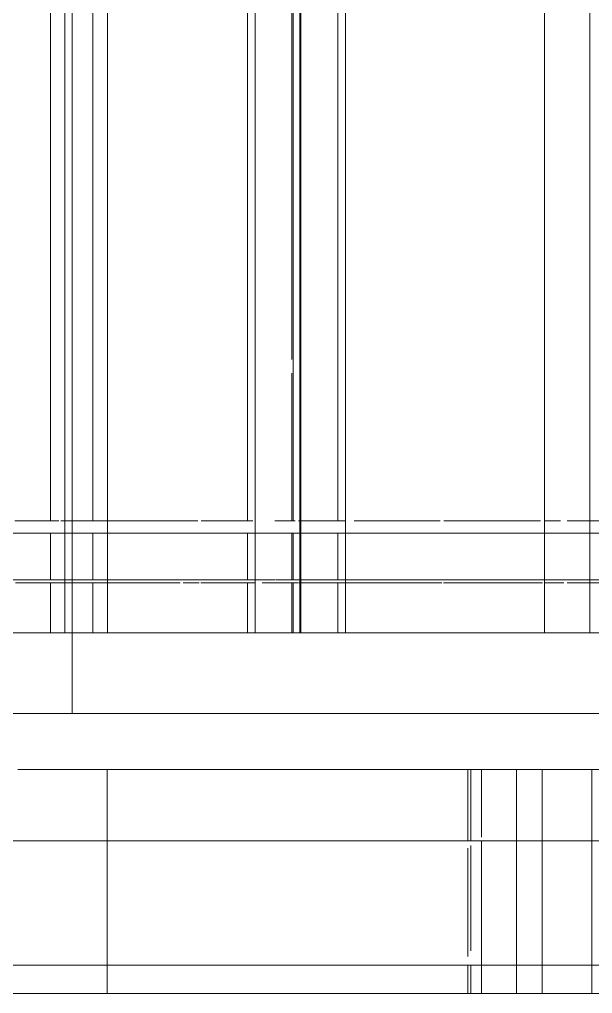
# Model space of a CAD drawing. Header units: metres. Extents: x 147 to 427, y -16 to 162.
# Drawn here: x 149.52069 to 149.54374, y 96.31545 to 96.35462 of the extents above; entities that cross this region are included whole.
import ezdxf

# ---------------------------------------------------------------- set-up
doc = ezdxf.new("R2010")
doc.units = ezdxf.units.M
doc.layers.add('P-SANR-FIXT', color=7, linetype='Continuous', lineweight=5)

# ---------------------------------------------------------------- blocks, each defined once
blk = doc.blocks.new('Bomba Jacuzzi1 - 15B-T 1_1_2CV TRIF_220_380V _1 1_2CV_-V8-RESERVATÓRIOS TÉRREO')
at = {"layer": 'P-SANR-FIXT', "color": 9, "lineweight": 15, "true_color": 0xc0c0c0}
blk.add_line((0.22475, -0.03958899999999985), (0.22475, 0.06561000000000018), dxfattribs=at)
at = {"layer": 'P-SANR-FIXT', "color": 254, "lineweight": 15, "true_color": 0xd3d3d3}
for p, q in [((0.22475, 0.06538964836981125), (0.22475, 0.01991000000000021)), ((0.232, 0.03653849999999357), (0.232, -0.0370074999999998)), ((0.213487, 0.03028394674910373), (0.213487, 0.001011426065793562)), ((0.214625, 0.02938026534658494), (0.214625, -0.01533502842232293)), ((0.219625, 0.02344170843999727), (0.219625, 7.527312106958563e-17)), ((0.2225, 0.001011426065794823), (0.2225, 0.02200000000000027)), ((0.228, 0.01926893561247574), (0.228, 0.02211486953818725)), ((0.22475, 0.0199100000000002), (0.22475, -0.03958899999999982)), ((0.22475, 0.01991000000000021), (0.29931, 0.01991000000000021)), ((0.230125, 0.01259806337753817), (0.230125, 0.0194163596172455)), ((0.2301249999999996, 0.01848867566266661), (0.2319999999999998, 0.01848867566266661)), ((0.228, 0.01255045333401565), (0.228, 0.01075700429962963)), ((0.228, 0.01255045333401608), (0.2319999999999998, 0.01255045333401608)), ((0.228, 0.009755723784345896), (0.228, 0.01075700429962964)), ((0.228, 0.01075700429962964), (0.2319999999999998, 0.01075700429962964)), ((0.230125, 0.0009041434287515188), (0.230125, 0.009822504429929164)), ((0.2301249999999996, 0.008916023640883217), (0.2319999999999998, 0.008916023640883217)), ((0.213487, -0.0009999999999997559), (0.213487, 0.001000000000000221)), ((0.213487, 0.001000000000000221), (0.2146249999999997, 0.001000000000000221)), ((0.2196250000000002, 0.001000000000000221), (0.2225, 0.001000000000000221)), ((0.2225, 0.001000000000000221), (0.2225, -0.0009999999999997559)), ((0.228, 0.0009099999999998021), (0.228, -0.0009100000000002353)), ((0.228, 0.0009100000000002315), (0.2319999999999998, 0.0009100000000002315)), ((0.219625, -1.497372289692401e-16), (0.219625, -0.0234417084399941)), ((0.213487, -0.0009999999999997559), (0.2146249999999997, -0.0009999999999997559)), ((0.213487, -0.001011426065794616), (0.213487, -0.03028394674910326)), ((0.2196250000000002, -0.0009999999999997559), (0.2225, -0.0009999999999997559)), ((0.2225, -0.03038929107905685), (0.2225, -0.001011426065793335)), ((0.228, -0.000909999999999766), (0.2319999999999998, -0.000909999999999766)), ((0.230125, -0.009374887292943064), (0.230125, -0.0009041436841490699))]:
    blk.add_line(p, q, dxfattribs=at)
at = {"layer": 'P-SANR-FIXT', "color": 7, "lineweight": 15, "true_color": 0xefefef}
for p, q in [((0.213487, 0.01796392701627567), (0.213487, 0.03286834750241381)), ((0.213487, 0.02413472293414651), (0.213487, 0.01388167460694211)), ((0.2225, 0.01388167460694226), (0.2225, 0.02199999999999987)), ((0.2225, 0.0220000000000006), (0.2225, 0.01786962778634903)), ((0.23, 0.02219459386482843), (0.23, 0.0204010560785499)), ((0.232, 0.02032715697674137), (0.232, 0.02211486953818792)), ((0.213487, 0.02083977937481234), (0.213487, 0.0215667568261899)), ((0.2325, 0.01650000000000165), (0.2325, 0.02037457668568986)), ((0.2324999999999996, 0.01907726570232545), (0.2932056924685702, 0.01907726570232545)), ((0.2146250000000963, 0.01849999999984311), (0.213487000000095, 0.01849999999984311)), ((0.2225000000000956, 0.01849999999984311), (0.2196250000000952, 0.01849999999984311)), ((0.2225, 0.0178696277863481), (0.2225, 0.01850000000000034)), ((0.213487, 0.01786962778634807), (0.213487, 0.01661121405223069)), ((0.2225, 0.01661121405223075), (0.2225, 0.0178696277863481)), ((0.2325, 0.01485702027375892), (0.2325, 0.01650000000000049)), ((0.213487, 0.01602146997001239), (0.213487, 0.01308147545195139)), ((0.2225, 0.01308147545195147), (0.2225, 0.01602146997001245)), ((0.2325, 0.0126585719001065), (0.2325, 0.01471678043241211)), ((0.232, 0.01255045333401656), (0.232, 0.01405184691268635)), ((0.213487, 0.01300004261103938), (0.213487, 0.01234703375539715)), ((0.2225, 0.01272709671097719), (0.2225, 0.009755723784345626)), ((0.2324999999999996, 0.01286102046996548), (0.2932392018500394, 0.01286102046996548)), ((0.213487, 0.009755723784345626), (0.213487, 0.01228127629696053)), ((0.23, 0.01226802273785956), (0.23, 0.01168244184196375)), ((0.23, 0.01166780702715413), (0.23, 0.01080338258907113)), ((0.228, 0.01070967566265323), (0.2301249999999996, 0.01070967566265323)), ((0.2319999999999998, 0.01070967566265323), (0.2932507989204767, 0.01070967566265323)), ((0.232, 0.005057931154188169), (0.232, 0.01070967566265345)), ((0.2325, 0.008933552049566832), (0.2325, 0.0107912102490166)), ((0.213487, 0.004973274924690818), (0.213487, 0.00925000000000021)), ((0.2225, 0.009250000000000211), (0.2225, 0.004788152334397023)), ((0.2324999999999996, 0.009228207121883061), (0.2932587849462231, 0.009228207121883061)), ((0.213487, 0.006720000000000266), (0.213487, 0.008605468323507521)), ((0.2225, 0.008605468323507455), (0.2225, 0.004829672693334927)), ((0.2325, 0.00511232202592784), (0.2325, 0.008541028488383694)), ((0.213487, 0.005016651663565179), (0.213487, 0.006720000000000266)), ((0.213487, 0.001010560509435889), (0.213487, 0.00482967269333502)), ((0.213487, 0.00203150600633961), (0.213487, 0.004788152334397023)), ((0.232, 0.001043829782742144), (0.232, 0.004924893482233447)), ((0.2325, 0.001072582068524089), (0.2325, 0.004962705640023242)), ((0.2225, 0.00452853197368057), (0.2225, 0.00347852796617805)), ((0.2225, 0.004492204538149113), (0.2225, 0.00203150600633961)), ((0.2225, 0.00347852796617805), (0.2225, 0.001010560509435794)), ((0.213487, 0.002031506006339591), (0.2146249999999997, 0.002031506006339591)), ((0.213487, 0.002000000000000337), (0.213487, 0.00103527618041042)), ((0.2196250000000002, 0.002031506006339591), (0.2225, 0.002031506006339591)), ((0.2225, 0.001035276180410446), (0.2225, 0.002000000000000363)), ((0.213487, 1.268076945953691e-15), (0.213487, 0.001011329745991432)), ((0.213487, 0.001011011244604739), (0.213487, -0.001011011244605315)), ((0.2225, -0.00101101124460413), (0.2225, 0.001011011244605711)), ((0.232, 0.0002097097903908954), (0.232, 0.0008796664290018681)), ((0.2325, 0.0002651529370691628), (0.2325, 0.0008858541440872306)), ((0.213487, -0.00101132974598996), (0.213487, 1.980439948199649e-16)), ((0.232, -0.0008796669043317369), (0.232, -7.129959030349742e-09)), ((0.2325, -0.0008858546847971188), (0.2325, -7.212061204797308e-09)), ((0.213487, -0.006719999999999706), (0.213487, -0.00101056050943458)), ((0.2225, -0.00101056050943467), (0.2225, -0.003478527966177678)), ((0.232, -0.004789354118242098), (0.232, -0.0009099999999989243)), ((0.2325, -0.004810389643761591), (0.2325, -0.0009203594392345186))]:
    blk.add_line(p, q, dxfattribs=at)
at = {"layer": 'P-SANR-FIXT', "color": 7, "lineweight": 15, "true_color": 0xf3f3f3}
for p, q in [((0.213487, 0.03019744308342683), (0.213487, 0.0184999999999998)), ((0.213487, 0.01849999999999999), (0.213487, 0.02199999999999981)), ((0.2225, 0.02199999999999994), (0.2225, 0.01850000000000001)), ((0.2225, 0.01850000000000056), (0.2225, 0.02200000000000047)), ((0.2325, 0.02051306024181473), (0.2325, 0.02221928426187814)), ((0.2324999999999996, 0.0207849420074941), (0.2931964870439776, 0.0207849420074941)), ((0.228, 0.02020310340658591), (0.228, 0.01907726570232545)), ((0.2325, 0.02031408428164033), (0.2325, 0.01525000000000002)), ((0.2325, 0.02031408428164063), (0.2325, 0.01525000000000061)), ((0.228, 0.01907726570232578), (0.228, 0.01849449874425652)), ((0.228, 0.01907726570232545), (0.2300000000000004, 0.01907726570232545)), ((0.2301249999999996, 0.01907726570232545), (0.2319999999999998, 0.01907726570232545)), ((0.2196250000000952, 0.01849999999984311), (0.2146250000000963, 0.01849999999984311)), ((0.228, 0.01812599470935334), (0.228, 0.01730532087331385)), ((0.213487, 0.01650000000000051), (0.213487, 0.01786962778634825)), ((0.2225, 0.01786962778634903), (0.2225, 0.01650000000000131)), ((0.228, 0.01651018404945636), (0.228, 0.01533755196506458)), ((0.213487, 0.01308147545195155), (0.213487, 0.01602146997001185)), ((0.2225, 0.01602146997001266), (0.2225, 0.01308147545195242)), ((0.228, 0.01463847515032986), (0.228, 0.01255841667330939)), ((0.2325, 0.01466819087163712), (0.2325, 0.01264583285630398)), ((0.2325, 0.0146681908716368), (0.2325, 0.01264583285630397)), ((0.213487, 0.01388167460694211), (0.213487, 0.01308147545195174)), ((0.2225, 0.01308147545195185), (0.2225, 0.01388167460694226)), ((0.213487, 0.01298204310532539), (0.213487, 0.01344000000000034)), ((0.2225, 0.01344000000000034), (0.2225, 0.01298204310532537)), ((0.213487, 0.01299065209158533), (0.213487, 0.009755723784345707)), ((0.213487, 0.009755723784345466), (0.213487, 0.01299065209158517)), ((0.213487, 0.01163938142686314), (0.213487, 0.01298204310532539)), ((0.2225, 0.01279315676110419), (0.2225, 0.0116393814268631)), ((0.2225, 0.009755723784345709), (0.2225, 0.01272709671097718)), ((0.2225, 0.01272709671097788), (0.2225, 0.009755723784346408)), ((0.228, 0.01286102046996548), (0.2299999999999994, 0.01286102046996548)), ((0.2301249999999996, 0.01286102046996548), (0.2319999999999998, 0.01286102046996548)), ((0.232, 0.01168462162330019), (0.232, 0.01226802273786019)), ((0.2325, 0.01094207967053706), (0.2325, 0.01175532400940691)), ((0.213487, 0.009503515139147474), (0.213487, 0.01142686188545423)), ((0.2225, 0.01142686188545419), (0.2225, 0.009503515139147411)), ((0.232, 0.01084051754098485), (0.232, 0.01165476535741294)), ((0.2324999999999996, 0.01102011882493847), (0.293249125441076, 0.01102011882493847)), ((0.2325, 0.01080170198441175), (0.2325, 0.008960137139878966)), ((0.2325, 0.01080170198441198), (0.2325, 0.008960137139879495)), ((0.228, 0.01042475918855071), (0.228, 0.009228207121883061)), ((0.213487, 0.009250000000000308), (0.213487, 0.004973274924691046)), ((0.213487, 0.004973274924690697), (0.213487, 0.009250000000000053)), ((0.2225, 0.004788152334397258), (0.2225, 0.009250000000000305)), ((0.2225, 0.009250000000001002), (0.2225, 0.00478815233439794)), ((0.228, 0.009228207121883061), (0.2299999999999994, 0.009228207121883061)), ((0.2301249999999996, 0.009228207121883061), (0.2319999999999998, 0.009228207121883061)), ((0.228, 0.008543791715030887), (0.228, 0.005082354317524971)), ((0.2325, 0.008570258827838488), (0.2325, 0.005108799074292468)), ((0.2325, 0.00857025882783907), (0.2325, 0.0051087990742928)), ((0.213487, 0.004788152334397255), (0.213487, 0.003445719568712732)), ((0.213487, 0.00387298334620773), (0.213487, 0.004788152334396902)), ((0.228, 0.004925236143086187), (0.228, 0.002103800075018578)), ((0.2325, 0.004959484807560505), (0.2325, 0.001072549827694972)), ((0.2325, 0.004959484807560784), (0.2325, 0.001072549827694739)), ((0.2225, 0.003445719568712733), (0.2225, 0.004492204538149357)), ((0.2225, 0.00449220453815004), (0.2225, 0.00387298334620773)), ((0.2146250000000952, 0.003999999999843158), (0.213487000000095, 0.003999999999843158)), ((0.2225000000000956, 0.003999999999843158), (0.2196250000000952, 0.003999999999843158)), ((0.213487, 0.00387298334620773), (0.2146249999999997, 0.00387298334620773)), ((0.213487, 0.003863703305156613), (0.213487, 0.002828427124746529)), ((0.2196250000000002, 0.00387298334620773), (0.2225, 0.00387298334620773)), ((0.2225, 0.002828427124746547), (0.2225, 0.00386370330515662)), ((0.213487, 0.002031506006339613), (0.213487, 0.003445719568712729)), ((0.2146249999999997, 0.003445719568712731), (0.213487, 0.003445719568712731)), ((0.2225, 0.003445719568712731), (0.2197729042074628, 0.003445719568712731)), ((0.2225, 0.003445719568712715), (0.2225, 0.002031506006339591)), ((0.213487, 0.002828427124746529), (0.213487, 0.002034390703740037)), ((0.2225, 0.002034390703740061), (0.2225, 0.002828427124746547)), ((0.213487, 0.001046138287140923), (0.213487, 0.002015399602290944)), ((0.213487, 0.002000000000000329), (0.213487, 0.001035276180410412)), ((0.2146249999999997, 0.002031506006339591), (0.2196250000000002, 0.002031506006339591)), ((0.2225, 0.002015399602291033), (0.2225, 0.001046138287141013)), ((0.2225, 0.001035276180410385), (0.2225, 0.002000000000000304)), ((0.228, 0.001869540558352471), (0.228, 0.0009100000000008313)), ((0.213487, -0.00101056050943458), (0.213487, 0.001010560509435889)), ((0.213487, 0.001000768902415368), (0.213487, 3.359763720064768e-16)), ((0.213487, -0.0009999999999996722), (0.213487, 0.001000000000000318)), ((0.2146249999999997, 0.001000000000000316), (0.213487, 0.001000000000000316)), ((0.2225, 0.001000000000000316), (0.2196250000000002, 0.001000000000000316)), ((0.2225, 0.001010560509435794), (0.2225, -0.00101056050943467)), ((0.2225, -0.001000768902414705), (0.2225, 0.001000768902415395)), ((0.2225, 0.001000000000000293), (0.2225, -0.000999999999999697)), ((0.228, 0.0009100000000004647), (0.228, 1.579680011798423e-13)), ((0.2324999999999996, 0.0009100000000004767), (0.2384369249368219, 0.0009100000000004767)), ((0.2324999999999996, 0.0009100000000004684), (0.2384369249368219, 0.0009100000000004684)), ((0.2325, 0.0008858359829038169), (0.2325, 0.0002651524501737379)), ((0.2325, 0.0008858359829035574), (0.2325, 0.0002651524501733969)), ((0.238678660145579, 0.0009100000000004767), (0.2933036251938587, 0.0009100000000004767)), ((0.238678660145579, 0.0009100000000004684), (0.2933036251938587, 0.0009100000000004684)), ((0.213487, -7.342786237321741e-16), (0.213487, -0.001000768902414732)), ((0.228, -7.129959167690922e-09), (0.228, -0.0009099999999995368)), ((0.2325, -7.212061741864125e-09), (0.2325, -0.0008858365235813618)), ((0.2325, -7.212062109910792e-09), (0.2325, -0.0008858365235817297)), ((0.213487, -0.000999999999999697), (0.2142784444974858, -0.000999999999999697)), ((0.2196250000000002, -0.000999999999999697), (0.2225, -0.000999999999999697)), ((0.228, -0.0009099999999998845), (0.228, -0.004923482669350573)), ((0.2324999999999996, -0.0009099999999999014), (0.2933134361121848, -0.0009099999999999014)), ((0.2324999999999996, -0.0009099999999999763), (0.2933134361121849, -0.0009099999999999763)), ((0.2325, -0.0009203390716462154), (0.2325, -0.00480745796015275)), ((0.2325, -0.0009203390716465831), (0.2325, -0.00480745796015314))]:
    blk.add_line(p, q, dxfattribs=at)
at = {"layer": 'P-SANR-FIXT', "color": 254, "lineweight": 15, "true_color": 0xe0e0e0}
for p, q in [((0.213487, 0.001011415008569938), (0.213487, 0.02862103674759295)), ((0.228, 0.02382864442484925), (0.228, 0.02095199826435461)), ((0.213487, 0.0221117115099437), (0.213487, 0.001011356773611985)), ((0.2225, 0.02210303672027904), (0.2225, 0.00101141500856967)), ((0.230125, 0.0194163596172455), (0.230125, 0.02230729921960911)), ((0.2301249999999996, 0.02020310340658629), (0.2319999999999998, 0.02020310340658629)), ((0.228, 0.01848867566266627), (0.228, 0.01926893561247574)), ((0.228, 0.01848867566266626), (0.228, 0.01255813951012439)), ((0.228, 0.01848867566266661), (0.2301249999999996, 0.01848867566266661)), ((0.2319999999999998, 0.01848867566266661), (0.2932088653305522, 0.01848867566266661)), ((0.228, 0.01255045333401523), (0.228, 0.01075700429963037)), ((0.230125, 0.01172706678292183), (0.230125, 0.01259806337753817)), ((0.2319999999999998, 0.01255045333401608), (0.2932408759977346, 0.01255045333401608)), ((0.230125, 0.01083562668314024), (0.230125, 0.01171133996044818)), ((0.230125, 0.009822504429929164), (0.230125, 0.0108198165659832)), ((0.2319999999999998, 0.01075700429962964), (0.2932505437900416, 0.01075700429962964)), ((0.228, 0.008916023640882847), (0.228, 0.009755723784345896)), ((0.228, 0.008916023640882849), (0.228, 0.0009100000000002367)), ((0.228, 0.008916023640883217), (0.2301249999999996, 0.008916023640883217)), ((0.2319999999999998, 0.008916023640883217), (0.2932604678070108, 0.008916023640883217)), ((0.213487, 0.001011426065793562), (0.213487, -0.001011426065794616)), ((0.2146249999999997, 0.001000000000000221), (0.2196250000000002, 0.001000000000000221)), ((0.2225, -0.001011426065793335), (0.2225, 0.001011426065794823)), ((0.2301249999999996, 0.0009100000000002398), (0.2319999999999998, 0.0009100000000002398)), ((0.230125, 7.944524284512647e-16), (0.230125, 0.0009041434287515188)), ((0.2319999999999998, 0.0009100000000002315), (0.2933036251938587, 0.0009100000000002315)), ((0.230125, -0.0009041436841490699), (0.230125, -7.212061992524059e-09)), ((0.213487, -0.001011356773612351), (0.213487, -0.008028317456393106)), ((0.213487, -0.02862103674759149), (0.213487, -0.001011415008568685)), ((0.2146249999999997, -0.0009999999999997559), (0.2196250000000002, -0.0009999999999997559)), ((0.2225, -0.001011415008568972), (0.2225, -0.02862103674759162)), ((0.228, -0.000909999999999396), (0.228, -0.008911729031101613)), ((0.2301249999999996, -0.000909999999999025), (0.2319999999999998, -0.000909999999999025)), ((0.2319999999999998, -0.000909999999999766), (0.2933134361121848, -0.000909999999999766))]:
    blk.add_line(p, q, dxfattribs=at)
at = {"layer": 'P-SANR-FIXT', "color": 7, "lineweight": 15, "true_color": 0xfafafa}
for p, q in [((0.213487, 0.02620518344598183), (0.213487, 0.02200000000000049)), ((0.213487, 0.02159147594150259), (0.213487, 0.01863191124256027)), ((0.2225, 0.01870301389587506), (0.2225, 0.02159147594150234)), ((0.2225, 0.01860015863526461), (0.2225, 0.01663488456977704)), ((0.213487, 0.01663488456977678), (0.213487, 0.01798597194402403)), ((0.213487, 0.01797597486783328), (0.213487, 0.01650000000000027)), ((0.213487, 0.01354180360091951), (0.213487, 0.01615771076650257)), ((0.2225, 0.01615771076650284), (0.2225, 0.01546881373159978)), ((0.213487, 0.01604812690992414), (0.213487, 0.01354475386791124)), ((0.2225, 0.01538312952081465), (0.2225, 0.01354180360091977)), ((0.213487, 0.0117393948801921), (0.213487, 0.01307064475091579)), ((0.213487, 0.01299229770875679), (0.213487, 0.01173110517142307)), ((0.213487, 0.01298204310532549), (0.213487, 0.01163938142686256)), ((0.2225, 0.01173110517142361), (0.2225, 0.01276091402937394)), ((0.2225, 0.01163938142686255), (0.2225, 0.01272709671097694)), ((0.213487, 0.009827272606752459), (0.213487, 0.01148711703751115)), ((0.213487, 0.01148371506764507), (0.213487, 0.009797996122711835)), ((0.213487, 0.01138803798451095), (0.213487, 0.009755723784345449)), ((0.2225, 0.009797996122711873), (0.2225, 0.01148371506764556)), ((0.2225, 0.009755723784345452), (0.2225, 0.01138803798451095)), ((0.213487, 0.00500776564524938), (0.213487, 0.00930602717836292)), ((0.213487, 0.009250000000000404), (0.213487, 0.00498196752021602)), ((0.2225, 0.004788152334398046), (0.2225, 0.009250000000000301)), ((0.213487, 0.003906818082672762), (0.213487, 0.0048229593681874)), ((0.213487, 0.004788152334397066), (0.213487, 0.003888367735844795)), ((0.2225, 0.003888367735844662), (0.2225, 0.004498382723095601)), ((0.2152096724453386, 0.00387298334620773), (0.2194347486417901, 0.00387298334620773)), ((0.213487, 0.00205334486879238), (0.213487, 0.003477816650841248)), ((0.213487, 0.003464815395352301), (0.213487, 0.002050676241370069)), ((0.2146249999999997, 0.003445719568712766), (0.2196250000000002, 0.003445719568712766)), ((0.2225, 0.002050676241371008), (0.2225, 0.003464815395353212)), ((0.213487, 0.00202231762328697), (0.213487, 0.001047098692029005)), ((0.2146249999999997, 0.002031506006339627), (0.2196250000000002, 0.002031506006339627)), ((0.2225, 0.001047098692029678), (0.2225, 0.002022317623287545)), ((0.213487, 4.787479609915306e-16), (0.213487, 0.001011329745990637)), ((0.213487, 0.001011011244604926), (0.213487, 4.403821773600955e-16)), ((0.2146249999999997, 0.001000000000000377), (0.2196250000000002, 0.001000000000000377)), ((0.2225, -0.001011011244604185), (0.2225, 0.001011011244605877)), ((0.213487, -6.276523723293052e-16), (0.213487, -0.001011011244605128)), ((0.213487, -0.001011329745990756), (0.213487, -5.912849901421955e-16)), ((0.2146249999999997, -0.0009999999999996548), (0.215369354480508, -0.0009999999999996548)), ((0.2157130785133631, -0.0009999999999996548), (0.2196250000000002, -0.0009999999999996548))]:
    blk.add_line(p, q, dxfattribs=at)
at = {"layer": 'P-SANR-FIXT', "color": 7, "lineweight": 15, "true_color": 0xf8f8f8}
for p, q in [((0.213487, 0.02598130418317197), (0.213487, 0.02199999999999963)), ((0.213487, 0.02170215414054052), (0.213487, 0.01863891098775929)), ((0.213487, 0.01860015863526435), (0.213487, 0.0216376106728014)), ((0.213487, 0.02156675682618932), (0.213487, 0.02076655767119918)), ((0.2225, 0.02163761067280165), (0.2225, 0.01867031673683034)), ((0.2225, 0.02076655767119903), (0.2225, 0.02156675682618928)), ((0.228, 0.02156675682618993), (0.228, 0.02078494200749468)), ((0.23, 0.02166714257587599), (0.23, 0.02040105607855037)), ((0.230125, 0.02113292130615386), (0.230125, 0.02175499184504221)), ((0.2325, 0.02051306024181437), (0.2325, 0.0217021541405406)), ((0.2225, 0.01650000000000038), (0.2225, 0.01849999999999975)), ((0.213487, 0.01659733362803332), (0.213487, 0.01802234789268309)), ((0.213487, 0.0178696277863481), (0.213487, 0.01650000000000038)), ((0.213487, 0.01351803534565384), (0.213487, 0.01608660885424072)), ((0.213487, 0.01602146997001173), (0.213487, 0.01343999999999983)), ((0.2225, 0.01343999999999983), (0.2225, 0.01602146997001173)), ((0.213487, 0.01163938142686284), (0.213487, 0.01298204310532577)), ((0.2225, 0.01272709671097722), (0.2225, 0.01163938142686284)), ((0.228, 0.01255070454354901), (0.228, 0.01196609485006464)), ((0.23, 0.01226802273786006), (0.23, 0.01168244184196422)), ((0.230125, 0.01172706678292116), (0.230125, 0.01231876768095212)), ((0.2325, 0.0109420796705366), (0.2325, 0.01175532400940647)), ((0.213487, 0.009755723784345739), (0.213487, 0.01138803798451123)), ((0.2225, 0.01138803798451123), (0.2225, 0.00975572378434574)), ((0.228, 0.01165499839559969), (0.228, 0.01106904041345491)), ((0.23, 0.0116678070271546), (0.23, 0.0108033825890716)), ((0.230125, 0.01084187504676004), (0.230125, 0.01171133996044756)), ((0.228, 0.01106904041345447), (0.2299999999999994, 0.01106904041345447)), ((0.2301249999999996, 0.01106904041345447), (0.2319999999999998, 0.01106904041345447)), ((0.213487, 0.00950351513914753), (0.213487, 0.009792718799848126)), ((0.2225, 0.009792718799848187), (0.2225, 0.009503515139147592)), ((0.213487, 0.005016651663565261), (0.213487, 0.009274233470093618)), ((0.213487, 0.00925000000000005), (0.213487, 0.004973274924690759)), ((0.2225, 0.00927423347009368), (0.2225, 0.006720000000000418)), ((0.2225, 0.00478815233439697), (0.2225, 0.009250000000000046)), ((0.2225, 0.006720000000000418), (0.2225, 0.004829672693335189)), ((0.213487, 0.003890280255019756), (0.213487, 0.004829672693335102)), ((0.213487, 0.004788152334396968), (0.213487, 0.003872983346207814)), ((0.2225, 0.004528531973680822), (0.2225, 0.003890280255018736)), ((0.2225, 0.003872983346206753), (0.2225, 0.004492204538149067)), ((0.213487, 0.00387298334620773), (0.2146249999999997, 0.00387298334620773)), ((0.2196250000000002, 0.00387298334620773), (0.2225, 0.00387298334620773)), ((0.213487, 0.002046902362186627), (0.213487, 0.003446461995103914)), ((0.213487, 0.003445719568712436), (0.213487, 0.002031506006339627)), ((0.213487, 0.003445719568712766), (0.2146249999999997, 0.003445719568712766)), ((0.2197729042074628, 0.003445719568712766), (0.2225, 0.003445719568712766)), ((0.2225, 0.003446461995103998), (0.2225, 0.002046902362186719)), ((0.2225, 0.002031506006339627), (0.2225, 0.003445719568712436)), ((0.213487, 0.002031506006339627), (0.2146249999999997, 0.002031506006339627)), ((0.213487, 0.001047086422919045), (0.213487, 0.002022229180383094)), ((0.213487, 0.002021763407891891), (0.213487, 0.001047021805436301)), ((0.2196250000000002, 0.002031506006339627), (0.2225, 0.002031506006339627)), ((0.2225, 0.002022229180383399), (0.2225, 0.001047086422919322)), ((0.213487, -0.001010560509435245), (0.213487, 0.001010560509435221)), ((0.213487, 0.001000000000000377), (0.2146249999999997, 0.001000000000000377)), ((0.2196250000000002, 0.001000000000000377), (0.2225, 0.001000000000000377)), ((0.2225, 0.001010560509435311), (0.2225, 4.602360454605256e-16)), ((0.2225, -6.141045710087459e-16), (0.2225, -0.001010560509435153)), ((0.213487, -0.0009999999999996548), (0.2142784444974858, -0.0009999999999996548)), ((0.2196250000000002, -0.0009999999999996548), (0.2225, -0.0009999999999996548))]:
    blk.add_line(p, q, dxfattribs=at)
at = {"layer": 'P-SANR-FIXT', "color": 254, "lineweight": 15, "true_color": 0xe9e9e9}
for p, q in [((0.228, 0.02383004405244445), (0.228, 0.02020310340658594)), ((0.213487, 0.01228127629696053), (0.213487, 0.02200000000000011)), ((0.2225, 0.02200000000000018), (0.2225, 0.01272709671097719)), ((0.213487, 0.01525000000000019), (0.213487, 0.02083977937481234)), ((0.228, 0.02095199826435461), (0.228, 0.02020310340658629)), ((0.23, 0.0204010560785499), (0.23, 0.01556910165785728)), ((0.228, 0.02020310340658629), (0.2301249999999996, 0.02020310340658629)), ((0.2319999999999998, 0.02020310340658629), (0.2931996235115565, 0.02020310340658629)), ((0.232, 0.01476339013426725), (0.232, 0.02020310340658659)), ((0.23, 0.01545089446830501), (0.23, 0.01479675182124907)), ((0.213487, 0.001011329745991432), (0.213487, 0.01525000000000019)), ((0.23, 0.01473049998571787), (0.23, 0.01256389320498991)), ((0.232, 0.01405184691268635), (0.232, 0.01463493201259876)), ((0.228, 0.01255813951012439), (0.228, 0.01075735441187967)), ((0.213487, 0.01234703375539715), (0.213487, 0.004981967520215839)), ((0.2225, 0.004788152334396992), (0.2225, 0.01234703375539725)), ((0.23, 0.01078556281938795), (0.23, 0.005039347365375032)), ((0.2301249999999996, 0.01070967566265323), (0.2319999999999998, 0.01070967566265323)), ((0.213487, 0.004788152334396869), (0.213487, 0.001011011244604739)), ((0.23, 0.004972438838805101), (0.23, 0.00098809264615578)), ((0.2225, 0.001011011244605711), (0.2225, 0.004498382723094684)), ((0.213487, 1.216347974930915e-15), (0.213487, 0.001011415008569938)), ((0.213487, 0.001011356773611985), (0.213487, 2.891243413866586e-16)), ((0.2225, 0.00101141500856967), (0.2225, -0.001011415008568972)), ((0.228, 0.0009100000000002398), (0.2301249999999996, 0.0009100000000002398)), ((0.23, 0.0009050823538497354), (0.23, 0.000125093513880533)), ((0.2319999999999998, 0.0009100000000002398), (0.2933036251938587, 0.0009100000000002398)), ((0.213487, -0.001011415008568685), (0.213487, 1.474252468218137e-16)), ((0.213487, -7.806865651421425e-16), (0.213487, -0.001011356773612351)), ((0.23, -7.212061657394252e-09), (0.23, -0.0009050825942081389)), ((0.213487, -0.001011011244605315), (0.213487, -0.008068086796108343)), ((0.213487, -0.007893980875626665), (0.213487, -0.00101132974598996)), ((0.2225, -0.009249999999999625), (0.2225, -0.00101101124460413)), ((0.228, -0.000909999999999025), (0.2301249999999996, -0.000909999999999025)), ((0.23, -0.0009204209426184427), (0.23, -0.004903372186248462)), ((0.2319999999999998, -0.000909999999999025), (0.2933134361121848, -0.000909999999999025))]:
    blk.add_line(p, q, dxfattribs=at)
at = {"layer": 'P-SANR-FIXT', "color": 7, "lineweight": 15, "true_color": 0xf6f6f6}
for p, q in [((0.213487, 0.01865897326357466), (0.213487, 0.02156675682619011)), ((0.228, 0.02157630709111459), (0.228, 0.02078494200749445)), ((0.228, 0.02078494200749444), (0.228, 0.02156675682618965)), ((0.2325, 0.02156675682618977), (0.2325, 0.02044533539105072)), ((0.2325, 0.02156675682619025), (0.2325, 0.02044533539105103)), ((0.213487, 0.02076655767119918), (0.213487, 0.01849999999999972)), ((0.2225, 0.01849999999999975), (0.2225, 0.02076655767119903)), ((0.228, 0.0207849420074941), (0.2300000000000004, 0.0207849420074941)), ((0.2301249999999996, 0.0207849420074941), (0.2319999999999998, 0.0207849420074941)), ((0.23, 0.02040105607855037), (0.23, 0.01664074921630392)), ((0.230125, 0.01655291853346283), (0.230125, 0.02043866635569263)), ((0.2325, 0.01650000000000123), (0.2325, 0.02037457668568948)), ((0.2225, 0.01850000000000001), (0.2225, 0.01650000000000065)), ((0.2225, 0.01786962778634809), (0.2225, 0.01850000000000034)), ((0.2225, 0.01650000000000123), (0.2225, 0.01850000000000056)), ((0.213487, 0.01650000000000065), (0.213487, 0.01786962778634836)), ((0.213487, 0.01786962778634811), (0.213487, 0.01661121405223078)), ((0.213487, 0.01786962778634815), (0.213487, 0.01650000000000042)), ((0.2225, 0.01661121405223073), (0.2225, 0.01786962778634809)), ((0.2325, 0.0153113086808284), (0.2325, 0.01650000000000011)), ((0.23, 0.01621369496492554), (0.23, 0.01556910165785774)), ((0.230125, 0.01533502842232415), (0.230125, 0.01607190560346443)), ((0.213487, 0.01344000000000011), (0.213487, 0.01602146997001199)), ((0.213487, 0.01602146997001248), (0.213487, 0.01377681956922916)), ((0.213487, 0.01602146997001177), (0.213487, 0.01343999999999985)), ((0.2225, 0.016021469970012), (0.2225, 0.01344000000000011)), ((0.2225, 0.01377681956922948), (0.2225, 0.01602146997001242)), ((0.2225, 0.01344000000000071), (0.2225, 0.01602146997001258)), ((0.23, 0.01473049998571833), (0.23, 0.01256389320499037)), ((0.230125, 0.0125980633775374), (0.230125, 0.014649921178971)), ((0.2325, 0.01265857190010611), (0.2325, 0.01471678043241167)), ((0.213487, 0.01298204310532541), (0.213487, 0.01344000000000034)), ((0.2225, 0.01344000000000034), (0.2225, 0.01298204310532543)), ((0.213487, 0.0129906520915851), (0.213487, 0.009755723784345428)), ((0.213487, 0.01163938142686319), (0.213487, 0.01298204310532541)), ((0.2225, 0.01279315676110426), (0.2225, 0.01163938142686323)), ((0.2225, 0.009755723784346367), (0.2225, 0.01272709671097783)), ((0.228, 0.01255841667330939), (0.228, 0.01102011882493882)), ((0.228, 0.01102011882493847), (0.228, 0.01255045333401643)), ((0.2325, 0.01175480570018704), (0.2325, 0.01095097812452897)), ((0.2325, 0.01175480570018715), (0.2325, 0.01095097812452918)), ((0.213487, 0.009792718799848126), (0.213487, 0.01142686188545428)), ((0.2225, 0.01142686188545432), (0.2225, 0.009792718799848187)), ((0.228, 0.01102011882493847), (0.2299999999999994, 0.01102011882493847)), ((0.2301249999999996, 0.01102011882493847), (0.2319999999999998, 0.01102011882493847)), ((0.2324999999999996, 0.01106904041345447), (0.2384369249368219, 0.01106904041345447)), ((0.2389862302615568, 0.01106904041345447), (0.2932488617236537, 0.01106904041345447)), ((0.23, 0.01078556281938846), (0.23, 0.009796933531107341)), ((0.230125, 0.009822504429928592), (0.230125, 0.01081981656598263)), ((0.2325, 0.008933552049566418), (0.2325, 0.01079121024901616)), ((0.23, 0.00963042920196142), (0.23, 0.008964375958127801)), ((0.230125, 0.008983907459979009), (0.230125, 0.009602478446448504)), ((0.213487, 0.004973274924691062), (0.213487, 0.009250000000000334)), ((0.213487, 0.009250000000000012), (0.213487, 0.004973274924690691)), ((0.2225, 0.009250000000000334), (0.2225, 0.004788152334397268)), ((0.2225, 0.004788152334397937), (0.2225, 0.009250000000000966)), ((0.23, 0.008591624851236749), (0.23, 0.005039347365375551)), ((0.230125, 0.005046971218307668), (0.230125, 0.00860879834927285)), ((0.2325, 0.005112322025927415), (0.2325, 0.008541028488383222)), ((0.213487, 0.003872983346208116), (0.213487, 0.004788152334397271)), ((0.213487, 0.004788152334396892), (0.213487, 0.00387298334620773)), ((0.23, 0.004972438838805621), (0.23, 0.001135874506446306)), ((0.230125, 0.001079124416194113), (0.230125, 0.004975737281027614)), ((0.2325, 0.001072582068523629), (0.2325, 0.004962705640022759)), ((0.2225, 0.004492204538149368), (0.2225, 0.003872983346207061)), ((0.2225, 0.00387298334620773), (0.2225, 0.004492204538150036)), ((0.213487, 0.004000000000000339), (0.213487, 0.003863703305156613)), ((0.213487, 0.004000000000000339), (0.213487, 0.003464101615138086)), ((0.2193342220101515, 0.003999999999843158), (0.2149705820780685, 0.003999999999843158)), ((0.2225, 0.003464101615138073), (0.2225, 0.004000000000000339)), ((0.2225, 0.00386370330515662), (0.2225, 0.004000000000000339)), ((0.2152096724453386, 0.00387298334620773), (0.2194347486417901, 0.00387298334620773)), ((0.213487, 0.003448861381298968), (0.213487, 0.002828427124746519)), ((0.213487, 0.002828427124746544), (0.213487, 0.003445719568712752)), ((0.2196250000000002, 0.003445719568712731), (0.2146249999999997, 0.003445719568712731)), ((0.2225, 0.002034390703740006), (0.2225, 0.003448861381298957)), ((0.2225, 0.003445719568712765), (0.2225, 0.002828427124746563)), ((0.213487, 0.002031506006339624), (0.213487, 0.002828427124746544)), ((0.213487, 0.002828427124746519), (0.213487, 0.002034390703740029)), ((0.2225, 0.002828427124746563), (0.2225, 0.002031506006339646)), ((0.213487, 0.001046991815654073), (0.213487, 0.002021547253060022)), ((0.213487, 0.002019000804657832), (0.213487, 0.001046638409900273)), ((0.2225, 0.00104663840990122), (0.2225, 0.002019000804658767)), ((0.213487, 0.001000768902415361), (0.213487, -0.001000768902414737)), ((0.213487, 3.492352240730412e-16), (0.213487, 0.001000000000000352)), ((0.2196250000000002, 0.001000000000000316), (0.2146249999999997, 0.001000000000000316)), ((0.2225, -0.001000768902414762), (0.2225, 0.001000768902415334)), ((0.2225, 0.001000000000000377), (0.2225, -0.0009999999999996297)), ((0.228, 0.0009100000000004767), (0.2299999999999994, 0.0009100000000004767)), ((0.228, 0.0009100000000004684), (0.2299999999999994, 0.0009100000000004684)), ((0.23, 0.0009050823538502578), (0.23, 0.0001250935138810556)), ((0.230125, 1.325778939983619e-05), (0.230125, 0.0009041434287515708)), ((0.2304742685528426, 0.0009100000000004767), (0.2319999999999998, 0.0009100000000004767)), ((0.2304742685528426, 0.0009100000000004684), (0.2319999999999998, 0.0009100000000004684)), ((0.2325, 0.0002651529370687322), (0.2325, 0.0008858541440868)), ((0.213487, -0.0009999999999996548), (0.213487, -7.210742419827555e-16)), ((0.23, -7.212061134783889e-09), (0.23, -0.0009050825942076585)), ((0.230125, -0.0009041436841489652), (0.230125, -7.212061835225733e-09)), ((0.2325, -0.0008858546847975492), (0.2325, -7.212061664652298e-09)), ((0.2146249999999997, -0.000999999999999697), (0.215369354480508, -0.000999999999999697)), ((0.2157130785133631, -0.000999999999999697), (0.2196250000000002, -0.000999999999999697)), ((0.228, -0.0009099999999999014), (0.2299999999999994, -0.0009099999999999014)), ((0.228, -0.0009099999999999763), (0.2299999999999994, -0.0009099999999999763)), ((0.23, -0.0009204209426179623), (0.23, -0.004903372186247985)), ((0.2301249999999996, -0.0009099999999999014), (0.2319999999999998, -0.0009099999999999014)), ((0.2301249999999996, -0.0009099999999999763), (0.2319999999999998, -0.0009099999999999763)), ((0.230125, -0.00490232071439828), (0.230125, -0.0009204417694165676)), ((0.2325, -0.004810389643762045), (0.2325, -0.0009203594392349782))]:
    blk.add_line(p, q, dxfattribs=at)
at = {"layer": 'P-SANR-FIXT', "color": 7, "lineweight": 15, "true_color": 0xfbfbfb}
for p, q in [((0.214625, 0.02083661969258891), (0.214625, 0.01854384113471865)), ((0.219625, 0.02099695338252142), (0.219625, 0.01880501092100402)), ((0.2225, 0.01664330470411297), (0.2225, 0.01863191124256003)), ((0.213487, 0.01800979741299058), (0.213487, 0.01664330470411324)), ((0.213487, 0.01616131080260765), (0.213487, 0.0135240176203036)), ((0.2225, 0.01546598461719375), (0.2225, 0.01616131080260738)), ((0.2225, 0.01352401762030332), (0.2225, 0.01537954288047732)), ((0.213487, 0.01308992977282625), (0.213487, 0.01173971884795473)), ((0.213487, 0.0116799034076312), (0.213487, 0.01307094594988906)), ((0.2225, 0.01280800066186119), (0.2225, 0.01180852424723959)), ((0.213487, 0.01148433803911732), (0.213487, 0.009807483670972575)), ((0.213487, 0.009775332481523392), (0.213487, 0.01141785063930227)), ((0.2225, 0.01141785063930255), (0.2225, 0.00977533248152368)), ((0.213487, 0.009281996959711662), (0.213487, 0.008541028488383472)), ((0.213487, 0.005018232413387939), (0.213487, 0.00927744898937937)), ((0.2225, 0.00927744898937965), (0.2225, 0.00793570523371487)), ((0.213487, 0.008541028488383472), (0.213487, 0.005011082174180196)), ((0.2225, 0.007587787862448853), (0.2225, 0.00483230170635239)), ((0.213487, 0.003911765519797254), (0.213487, 0.004832301706352106)), ((0.213487, 0.004825919699680236), (0.213487, 0.003908386005109686)), ((0.213487, 0.002054059525977356), (0.213487, 0.003481301614404264)), ((0.213487, 0.003478921151577657), (0.213487, 0.002053571397719205)), ((0.2225, 0.003481301614404559), (0.2225, 0.002054059525977633)), ((0.213487, 4.003587935282386e-16), (0.213487, 0.001011415008569233)), ((0.213487, 0.001011356773611996), (0.213487, -0.001011356773612341)), ((0.2225, 0.001011415008569501), (0.2225, 6.777540439884368e-16)), ((0.213487, -0.0010114150085694), (0.213487, -6.685639345808624e-16)), ((0.2225, -3.911686841206639e-16), (0.2225, -0.001011415008569104))]:
    blk.add_line(p, q, dxfattribs=at)
at = {"layer": 'P-SANR-FIXT', "color": 7, "lineweight": 15, "true_color": 0xfcfcfc}
for p, q in [((0.214625, 0.01773354992795523), (0.214625, 0.01709049889810647)), ((0.219625, 0.01787780494607989), (0.219625, 0.01694221215783183)), ((0.219625, 0.01635698859119624), (0.219625, 0.01567338502797075)), ((0.219625, 0.01511208071448524), (0.219625, 0.01435687430576256)), ((0.214625, 0.01482116130449237), (0.214625, 0.01347579202226949)), ((0.213487, 0.01305012115567203), (0.213487, 0.0116513515507893)), ((0.214625, 0.01264476258078651), (0.214625, 0.01205815777279291)), ((0.219625, 0.01288160294858525), (0.219625, 0.01195681744336591)), ((0.2225, 0.0117806128606999), (0.2225, 0.01278557547784146)), ((0.213487, 0.01138803798451147), (0.213487, 0.009785544867553045)), ((0.214625, 0.01144674362020446), (0.214625, 0.01001640445512467)), ((0.2225, 0.00978554486755291), (0.2225, 0.01138803798451116)), ((0.219625, 0.01068654620274827), (0.219625, 0.01004237283584998)), ((0.213487, 0.009797996122711835), (0.213487, 0.009250000000000404)), ((0.2225, 0.009250000000000301), (0.2225, 0.009797996122711873)), ((0.219625, 0.009526448090211359), (0.219625, 0.00887822606177948)), ((0.213487, 0.009286158797185804), (0.213487, 0.005019590710835238)), ((0.2225, 0.00794112572871776), (0.2225, 0.009286158797185688)), ((0.219625, 0.008801934800395863), (0.219625, 0.008139523194951542)), ((0.219625, 0.007545695746766432), (0.219625, 0.006935073401283177)), ((0.2225, 0.004833514021200695), (0.2225, 0.007592520037842101)), ((0.214625, 0.006782481017811723), (0.214625, 0.004228168160825666)), ((0.213487, 0.004833514021200394), (0.213487, 0.003912407381867379)), ((0.219625, 0.004946984323830492), (0.219625, 0.004003069513318203)), ((0.213487, 0.003481753700191596), (0.213487, 0.00205415221413337)), ((0.2225, 0.002054152214133935), (0.2225, 0.003481753700192053)), ((0.214625, 0.002754200677010109), (0.214625, 0.002054487198568616)), ((0.213487, 0.001011426065794142), (0.213487, 5.809577495809534e-16)), ((0.213487, 0.001000000000000416), (0.213487, -0.0009999999999995611)), ((0.214326121876852, 0.001000000000000416), (0.213487, 0.001000000000000416)), ((0.2196250000000002, 0.001000000000000416), (0.2146249999999997, 0.001000000000000416)), ((0.219625, 0.001034323513970166), (0.219625, 0.0003415865425977647)), ((0.2225, 0.001000000000000416), (0.2196250000000002, 0.001000000000000416)), ((0.2225, 1.332237941851164e-15), (0.2225, 0.001011426065794835)), ((0.2225, -0.0009999999999995611), (0.2225, 0.001000000000000416)), ((0.219625, 6.350871527104741e-16), (0.219625, -0.0007044103690906103)), ((0.2225, -0.001011426065793314), (0.2225, 2.673120166307139e-16)), ((0.213487, -5.132780634896011e-16), (0.213487, -0.001011426065793997)), ((0.213487, -0.0009999999999995611), (0.2142784444974858, -0.0009999999999995611)), ((0.2146249999999997, -0.0009999999999995611), (0.215369354480508, -0.0009999999999995611)), ((0.215895543965278, -0.0009999999999995611), (0.2196250000000002, -0.0009999999999995611)), ((0.219908961466562, -0.0009999999999995611), (0.2225, -0.0009999999999995611))]:
    blk.add_line(p, q, dxfattribs=at)

msp = doc.modelspace()

# ---------------------------------------------------------------- block references
at = {"layer": 'P-SANR-FIXT', "color": 254, "lineweight": 15, "true_color": 0xe0e0e0, "rotation": 89.99999999999915}
msp.add_blockref('Bomba Jacuzzi1 - 15B-T 1_1_2CV TRIF_220_380V _1 1_2CV_-V8-RESERVATÓRIOS TÉRREO', (149.5427179895538, 96.10195853299291), dxfattribs=at)

doc.saveas('drawing.dxf')
